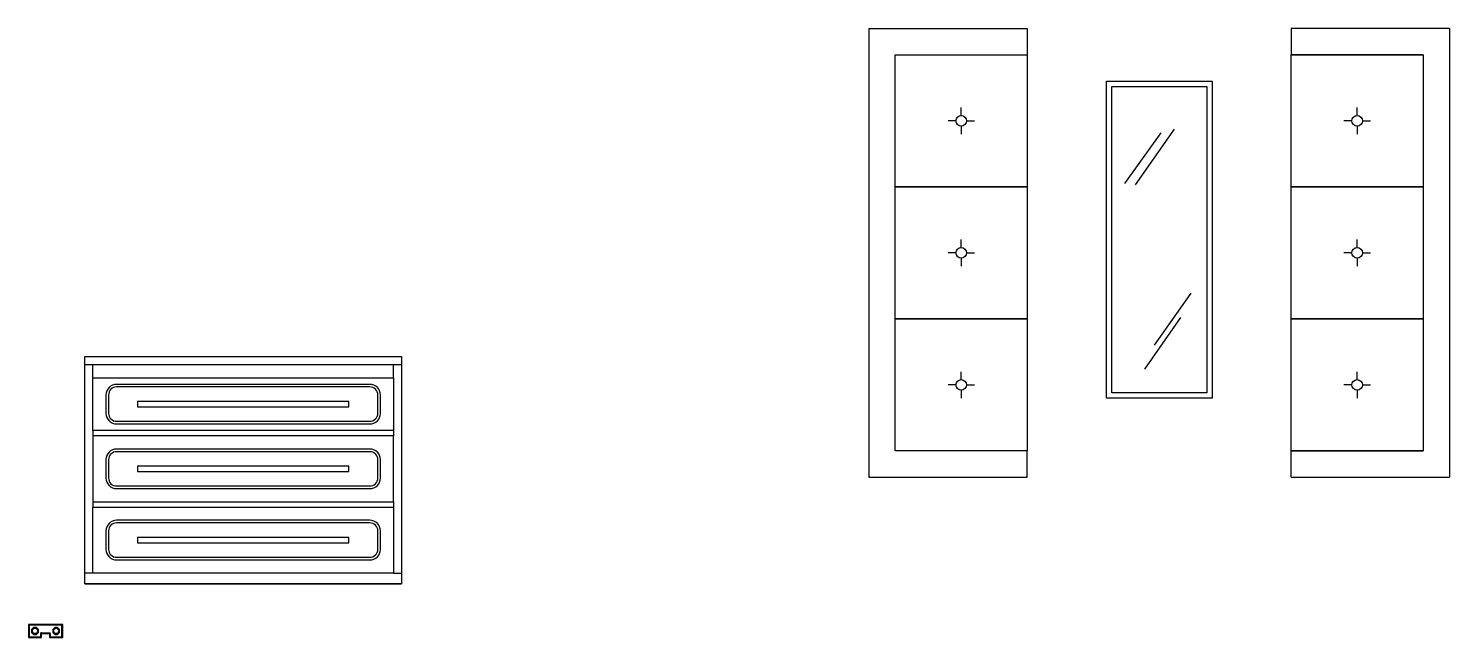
# Model space of a CAD drawing. Header units: millimetres. Extents: x 1378 to 6762, y 2258 to 4565.
import ezdxf

# ---------------------------------------------------------------- set-up
doc = ezdxf.new("R2010")
doc.units = ezdxf.units.MM

msp = doc.modelspace()

# ---------------------------------------------------------------- linework, layer by layer
for p, q in [((4562.2, 4564.8), (4562.2, 2864.8)), ((4562.2, 4564.8), (5162.2, 4564.8)), ((5162.2, 4564.8), (5162.2, 4464.8)), ((6762.2, 4564.8), (6162.2, 4564.8)), ((6162.2, 4564.8), (6162.2, 4464.8)), ((6762.2, 4564.8), (6762.2, 2864.8)), ((6662.2, 4464.8), (6162.2, 4464.8)), ((6662.2, 4464.8), (6662.2, 2964.8)), ((4912.2, 4234.8), (4912.2, 4264.8)), ((6412.2, 4234.8), (6412.2, 4264.8)), ((4892.2, 4214.8), (4862.2, 4214.8)), ((4932.2, 4214.8), (4962.2, 4214.8)), ((6392.2, 4214.8), (6362.2, 4214.8)), ((6432.2, 4214.8), (6462.2, 4214.8)), ((4912.2, 4194.8), (4912.2, 4164.8)), ((5667.8, 4169.8), (5530.5, 3977.8)), ((5719.4, 4183.2), (5571.1, 3972.5)), ((6412.2, 4194.8), (6412.2, 4164.8)), ((4912.2, 3734.8), (4912.2, 3764.8)), ((6412.2, 3734.8), (6412.2, 3764.8)), ((4892.2, 3714.8), (4862.2, 3714.8)), ((4912.2, 3694.8), (4912.2, 3664.8)), ((4932.2, 3714.8), (4962.2, 3714.8)), ((6392.2, 3714.8), (6362.2, 3714.8)), ((6412.2, 3694.8), (6412.2, 3664.8)), ((6432.2, 3714.8), (6462.2, 3714.8)), ((5782, 3562.1), (5642.5, 3364.8)), ((5742.9, 3469.4), (5606.6, 3274.1)), ((1591.8, 2461.8), (1591.8, 3321.8)), ((1591.8, 3321.8), (2791.8, 3321.8)), ((1591.8, 3291.8), (2791.8, 3291.8)), ((1621.8, 3241.8), (1621.8, 3291.8)), ((2761.8, 3241.8), (2761.8, 3291.8)), ((2791.8, 3321.8), (2791.8, 2461.8)), ((1621.8, 3241.8), (1621.8, 3241.8)), ((4912.2, 3234.8), (4912.2, 3264.8)), ((6412.2, 3234.8), (6412.2, 3264.8)), ((4892.2, 3214.8), (4862.2, 3214.8)), ((4912.2, 3194.8), (4912.2, 3164.8)), ((4932.2, 3214.8), (4962.2, 3214.8)), ((6392.2, 3214.8), (6362.2, 3214.8)), ((6412.2, 3194.8), (6412.2, 3164.8)), ((6432.2, 3214.8), (6462.2, 3214.8)), ((1621.8, 3041.8), (1621.8, 3021.8)), ((2761.8, 3041.8), (2761.8, 3021.8)), ((5162.2, 2864.8), (5162.2, 2964.8)), ((6162.2, 2964.8), (6662.2, 2964.8)), ((6162.2, 2864.8), (6162.2, 2964.8)), ((4562.2, 2864.8), (5162.2, 2864.8)), ((6162.2, 2864.8), (6762.2, 2864.8)), ((1621.8, 2771.8), (1621.8, 2751.8)), ((2761.8, 2771.8), (2761.8, 2751.8)), ((1621.8, 2501.8), (1591.8, 2501.8)), ((2761.8, 2501.8), (2791.8, 2501.8)), ((1591.8, 2461.8), (2791.8, 2461.8)), ((2791.8, 2461.8), (1591.8, 2461.8)), ((1508, 2307.8), (1378, 2307.8)), ((1378, 2307.8), (1378, 2257.8)), ((1381, 2304.8), (1381, 2260.8)), ((1505, 2304.8), (1381, 2304.8)), ((1428, 2275.8), (1425, 2275.8)), ((1425, 2272.8), (1425, 2275.8)), ((1425, 2260.8), (1425, 2272.8)), ((1428, 2275.8), (1458, 2275.8)), ((1428, 2257.8), (1428, 2272.8)), ((1428, 2272.8), (1458, 2272.8)), ((1458, 2275.8), (1461, 2275.8)), ((1458, 2272.8), (1458, 2257.8)), ((1461, 2272.8), (1461, 2275.8)), ((1461, 2272.8), (1461, 2260.8)), ((1505, 2260.8), (1505, 2304.8)), ((1508, 2257.8), (1508, 2307.8)), ((1508, 2307.8), (1508, 2307.8)), ((1378, 2257.8), (1428, 2257.8)), ((1381, 2260.8), (1425, 2260.8)), ((1458, 2257.8), (1508, 2257.8)), ((1461, 2260.8), (1505, 2260.8))]:
    msp.add_line(p, q)
for points in [[(4662.2, 4464.8), (5162.2, 4464.8), (5162.2, 3964.8), (4662.2, 3964.8)], [(6162.2, 4464.8), (6662.2, 4464.8), (6662.2, 3964.8), (6162.2, 3964.8)], [(5462.2, 4364.8), (5662.2, 4364.8), (5862.2, 4364.8), (5862.2, 3164.8), (5462.2, 3164.8)], [(5482.2, 4344.8), (5662.2, 4344.8), (5842.2, 4344.8), (5842.2, 3184.8), (5482.2, 3184.8)], [(4662.2, 3964.8), (5162.2, 3964.8), (5162.2, 3464.8), (4662.2, 3464.8)], [(6162.2, 3964.8), (6662.2, 3964.8), (6662.2, 3464.8), (6162.2, 3464.8)], [(4662.2, 3464.8), (5162.2, 3464.8), (5162.2, 2964.8), (4662.2, 2964.8)], [(6162.2, 3464.8), (6662.2, 3464.8), (6662.2, 2964.8), (6162.2, 2964.8)], [(2761.8, 3041.8), (1621.8, 3041.8), (1621.8, 3241.8), (2761.8, 3241.8)], [(1791.8, 3131.8), (2591.8, 3131.8), (2591.8, 3151.8), (1791.8, 3151.8)], [(1621.8, 2771.8), (2761.8, 2771.8), (2761.8, 3021.8), (1621.8, 3021.8)], [(1791.8, 2886.8), (2591.8, 2886.8), (2591.8, 2906.8), (1791.8, 2906.8)], [(1621.8, 2751.8), (2761.8, 2751.8), (2761.8, 2501.8), (1621.8, 2501.8)], [(1791.8, 2616.8), (2591.8, 2616.8), (2591.8, 2636.8), (1791.8, 2636.8)], [(1397.7, 2295.8), (1390, 2288.1), (1390, 2277.4), (1397.7, 2269.8), (1408.4, 2269.8), (1416, 2277.4), (1416, 2288.1), (1408.4, 2295.8)], [(1477.7, 2295.8), (1470, 2288.1), (1470, 2277.4), (1477.7, 2269.8), (1488.4, 2269.8), (1496, 2277.4), (1496, 2288.1), (1488.4, 2295.8)]]:
    msp.add_lwpolyline(points, close=True)
for points in [[(2671.8, 3066.8, 0.414214), (2711.8, 3106.8), (2711.8, 3176.8, 0.414214), (2671.8, 3216.8), (1711.8, 3216.8, 0.414214), (1671.8, 3176.8), (1671.8, 3106.8, 0.414214), (1711.8, 3066.8)], [(2671.8, 3076.8, 0.414214), (2701.8, 3106.8), (2701.8, 3176.8, 0.414214), (2671.8, 3206.8), (1711.8, 3206.8, 0.414214), (1681.8, 3176.8), (1681.8, 3106.8, 0.414214), (1711.8, 3076.8)], [(2671.8, 2821.8, 0.414214), (2711.8, 2861.8), (2711.8, 2931.8, 0.414214), (2671.8, 2971.8), (1711.8, 2971.8, 0.414214), (1671.8, 2931.8), (1671.8, 2861.8, 0.414214), (1711.8, 2821.8)], [(2671.8, 2831.8, 0.414214), (2701.8, 2861.8), (2701.8, 2931.8, 0.414214), (2671.8, 2961.8), (1711.8, 2961.8, 0.414214), (1681.8, 2931.8), (1681.8, 2861.8, 0.414214), (1711.8, 2831.8)], [(2671.8, 2551.8, 0.414214), (2711.8, 2591.8), (2711.8, 2661.8, 0.414214), (2671.8, 2701.8), (1711.8, 2701.8, 0.414214), (1671.8, 2661.8), (1671.8, 2591.8, 0.414214), (1711.8, 2551.8)], [(2671.8, 2561.8, 0.414214), (2701.8, 2591.8), (2701.8, 2661.8, 0.414214), (2671.8, 2691.8), (1711.8, 2691.8, 0.414214), (1681.8, 2661.8), (1681.8, 2591.8, 0.414214), (1711.8, 2561.8)]]:
    msp.add_lwpolyline(points, format="xyb", close=True)
for centre, radius in [((4912.2, 4214.8), 20), ((6412.2, 4214.8), 20), ((4912.2, 3714.8), 20), ((6412.2, 3714.8), 20), ((4912.2, 3214.8), 20), ((6412.2, 3214.8), 20), ((1403, 2282.8), 10), ((1483, 2282.8), 10)]:
    msp.add_circle(centre, radius)

doc.saveas('drawing.dxf')
